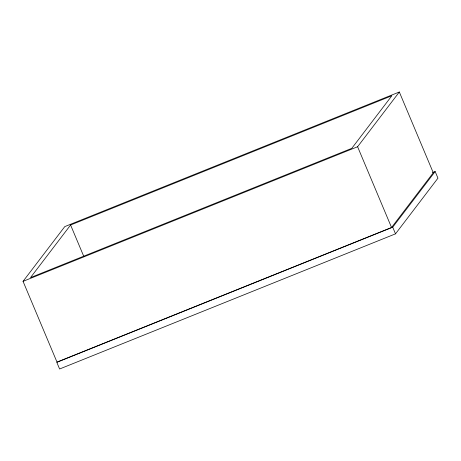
<?xml version="1.0" encoding="UTF-8"?>
<svg xmlns="http://www.w3.org/2000/svg" width="461" height="461" viewBox="0 0 461 461"><rect width="100%" height="100%" fill="white"/><g stroke="black" fill="none" stroke-linecap="round" stroke-linejoin="round"><path stroke-width="0.69" d="M23.05 281.348L64.771 226.61L399.324 92.004L433.271 172.766L391.55 227.504L56.997 362.11L23.05 281.348L357.603 146.748L399.324 92.004M70.591 225.014L30.507 277.603L351.783 148.344L391.862 95.755L70.591 225.014L83.948 256.789M392.72 227.187L435.155 171.515L437.95 178.165L395.515 233.842L59.602 368.996L56.807 362.34L392.72 227.187L395.515 233.842M432.481 172.587L435.155 171.515M357.603 146.748L391.55 227.504"/></g></svg>
